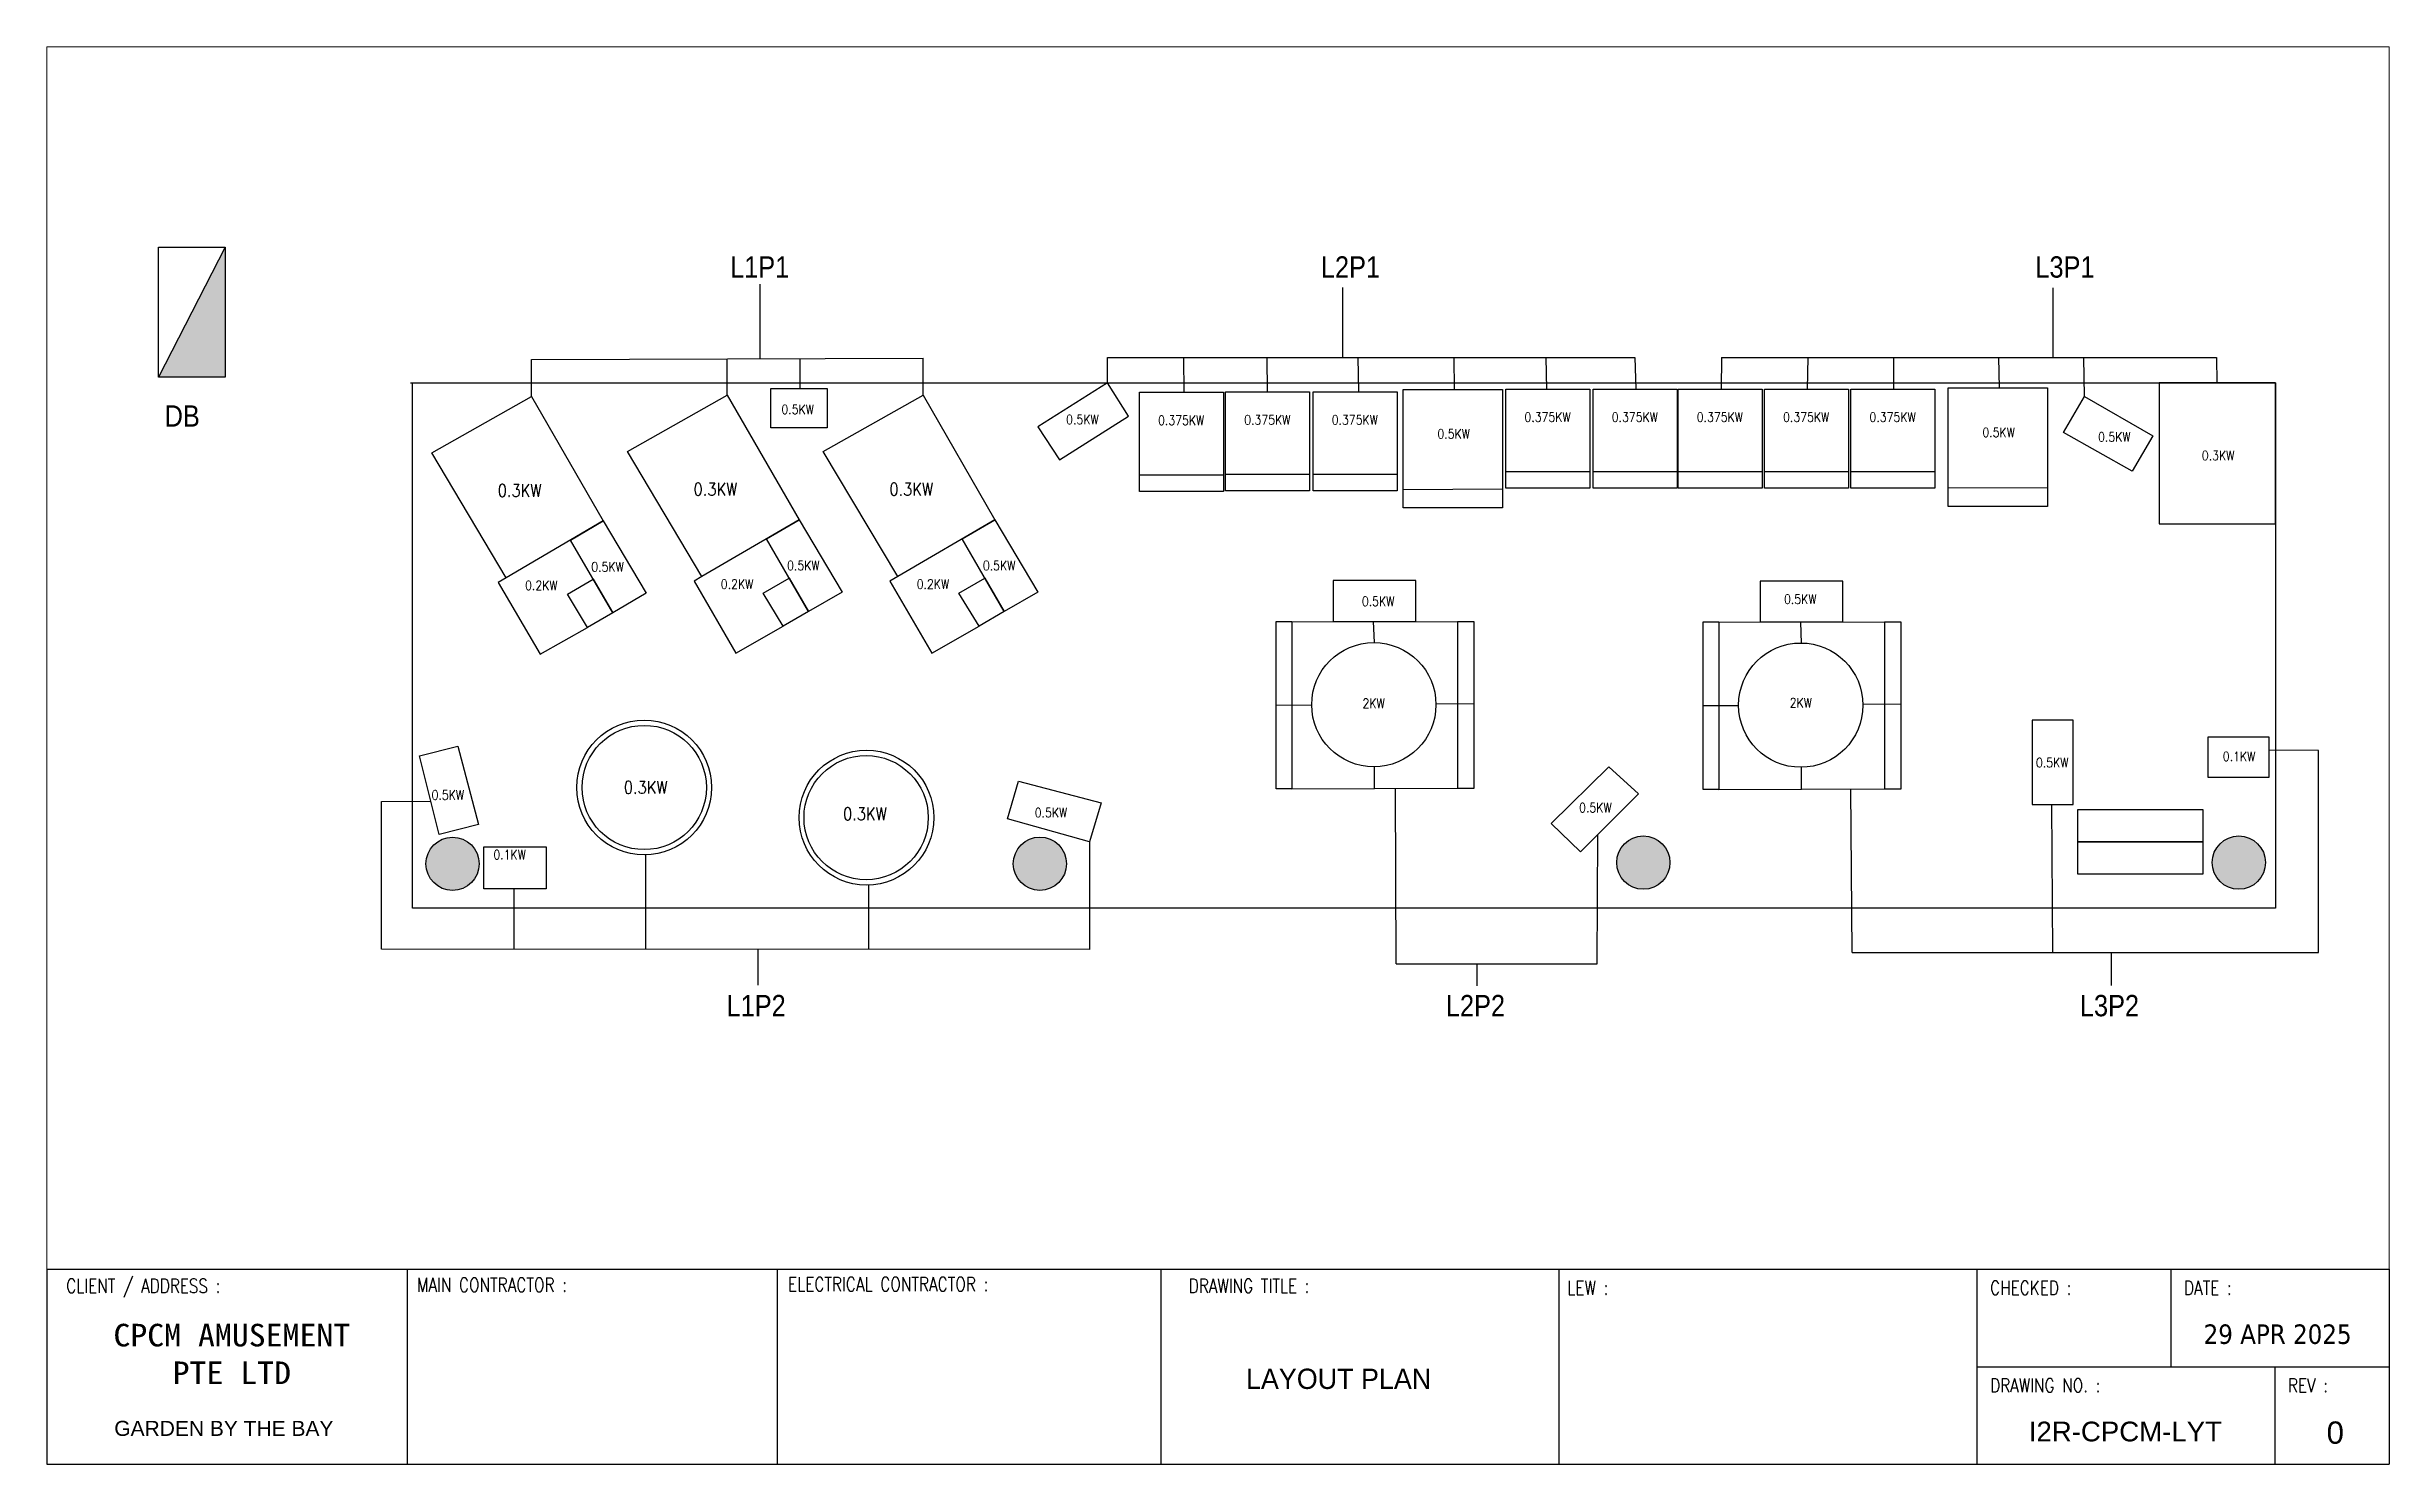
# Paper-space layout 'LAYOUT PLAN' of a CAD drawing. Header units: millimetres. Extents: x 1 to 278, y 0 to 168.
# The model-space entities are those that its viewports show. They can reach past a viewport. Long polylines and large blocks are cut down to what shows.
import ezdxf

# ---------------------------------------------------------------- set-up
doc = ezdxf.new("R2010")
doc.units = ezdxf.units.MM
doc.linetypes.add('DASHED', pattern=[19.05, 12.7, -6.35])
doc.layers.add('SLD-TXT', color=7, linetype='Continuous')
doc.layers.add('TXT', color=7, linetype='Continuous')
doc.styles.add('ARIAL', font='arial.ttf', dxfattribs={"width": 0.95})
doc.styles.add('SIMPLEX', font='simplex.shx', dxfattribs={"width": 0.75})
doc.styles.add('SLD-TXT', font='romans.shx', dxfattribs={"width": 0.75})
doc.styles.get("Standard").update_dxf_attribs({"font": 'arial.ttf'})
doc.styles.add('TAHOMA', font='tahoma.ttf', dxfattribs={"width": 0.9})

msp = doc.modelspace()

# ---------------------------------------------------------------- hatches: boundary and pattern name
h = msp.add_hatch(color=256)
h.dxf.hatch_style = 1
h.paths.add_polyline_path([(37252, 15033), (36533, 13630), (37252, 13630)])
h = msp.add_hatch(color=256)
h.dxf.hatch_style = 1
h.paths.add_polyline_path([(39992, 8383, 1), (39418, 8383, 1)])
h = msp.add_hatch(color=256)
h.dxf.hatch_style = 1
h.paths.add_polyline_path([(46325, 8384, 1), (45752, 8384, 1)])
h = msp.add_hatch(color=256)
h.dxf.hatch_style = 1
h.paths.add_polyline_path([(52833, 8396, 1), (52259, 8396, 1)])
h = msp.add_hatch(color=256)
h.dxf.hatch_style = 1
h.paths.add_polyline_path([(59254, 8396, 1), (58681, 8396, 1)])

# ---------------------------------------------------------------- linework, layer by layer
for p, q in [((37252, 15033), (36533, 13630)), ((39251, 13568), (59363, 13568)), ((39273, 7905), (39273, 13568)), ((59363, 13568), (59363, 7905)), ((47112, 12578), (48018, 12578)), ((48041, 12583), (48947, 12583)), ((48984, 12583), (49890, 12583)), ((49955, 12421), (51027, 12426)), ((51063, 12613), (51969, 12613)), ((52004, 12613), (52910, 12613)), ((52921, 12613), (53827, 12613)), ((53852, 12613), (54758, 12613)), ((54784, 12613), (55690, 12613)), ((55832, 12436), (56904, 12441)), ((40283, 11468), (40198, 11418)), ((40198, 11418), (40649, 10642)), ((42394, 11482), (42309, 11432)), ((42309, 11432), (42760, 10656)), ((44506, 11482), (44421, 11432)), ((44421, 11432), (44872, 10656)), ((40649, 10642), (41160, 10932)), ((42760, 10656), (43271, 10946)), ((44872, 10656), (45383, 10946)), ((48756, 10997), (50542, 10992)), ((49647, 10769), (49638, 10995)), ((53361, 10992), (55147, 10987)), ((54252, 10764), (54243, 10990)), ((50723, 10105), (50310, 10108)), ((48587, 10096), (48969, 10094)), ((53192, 10091), (53574, 10089)), ((55328, 10100), (54915, 10103)), ((49648, 9194), (49647, 9429)), ((54253, 9189), (54252, 9424)), ((48756, 9191), (50542, 9197)), ((53361, 9186), (55147, 9192)), ((59363, 7905), (39273, 7905))]:
    msp.add_line(p, q)
at = {"linetype": 'DASHED', "ltscale": 8}
for p, q in [((43022, 13831), (43022, 14632)), ((49305, 13842), (49305, 14599)), ((56965, 13842), (56965, 14595)), ((40556, 13822), (44779, 13836)), ((40556, 13422), (40556, 13822)), ((42667, 13436), (42667, 13829)), ((43452, 13510), (43452, 13832)), ((44779, 13436), (44779, 13836)), ((46769, 13568), (46769, 13842)), ((46769, 13842), (52456, 13842)), ((47587, 13837), (47592, 13468)), ((48485, 13842), (48489, 13473)), ((49469, 13842), (49474, 13473)), ((50502, 13842), (50507, 13499)), ((51496, 13842), (51501, 13503)), ((52456, 13842), (52465, 13503)), ((53389, 13842), (53386, 13503)), ((53389, 13842), (58728, 13842)), ((54318, 13503), (54323, 13842)), ((55249, 13503), (55249, 13842)), ((56386, 13514), (56381, 13842)), ((57304, 13424), (57297, 13842)), ((58728, 13842), (58730, 13568)), ((59828, 9605), (59293, 9607)), ((59828, 7428), (59828, 9605)), ((49881, 7305), (49875, 9195)), ((54797, 7428), (54784, 9191)), ((38937, 9056), (39472, 9057)), ((38937, 7464), (38937, 9056)), ((56963, 7428), (56950, 9023)), ((46572, 8621), (46572, 7458)), ((52047, 7305), (52057, 8700)), ((41784, 8480), (41784, 7464)), ((40367, 8114), (40367, 7464)), ((44190, 8155), (44191, 7464)), ((46572, 7458), (38937, 7464)), ((42998, 7461), (42998, 7074)), ((54797, 7428), (59828, 7428)), ((57592, 7428), (57592, 7072)), ((49881, 7305), (52047, 7305)), ((50752, 7305), (50752, 7067))]:
    msp.add_line(p, q, dxfattribs=at)
for points in [[(36533, 15033), (37252, 15033), (37252, 13630), (36533, 13630)], [(39480, 12815), (40556, 13422), (41330, 12080), (40283, 11468)], [(41591, 12829), (42667, 13436), (43442, 12094), (42394, 11482)], [(43138, 13510), (43745, 13510), (43745, 13086), (43138, 13086)], [(43703, 12829), (44779, 13436), (45553, 12094), (44506, 11482)], [(46769, 13568), (46015, 13096), (46250, 12740), (46996, 13210)], [(47112, 13468), (48018, 13468), (48018, 12399), (47112, 12399)], [(48041, 13473), (48947, 13473), (48947, 12404), (48041, 12404)], [(48984, 13473), (49890, 13473), (49890, 12404), (48984, 12404)], [(49955, 13499), (51027, 13499), (51027, 12221), (49955, 12221)], [(51063, 13503), (51969, 13503), (51969, 12434), (51063, 12434)], [(52004, 13503), (52910, 13503), (52910, 12434), (52004, 12434)], [(52921, 13503), (53827, 13503), (53827, 12434), (52921, 12434)], [(53852, 13503), (54758, 13503), (54758, 12434), (53852, 12434)], [(54784, 13503), (55690, 13503), (55690, 12434), (54784, 12434)], [(55832, 13514), (56904, 13514), (56904, 12237), (55832, 12237)], [(57304, 13424), (58041, 12998), (57819, 12617), (57077, 13034)], [(59363, 13568), (58107, 13568), (58107, 12049), (59363, 12049)], [(40978, 11874), (41330, 12080), (41793, 11300), (41432, 11090)], [(43089, 11888), (43442, 12094), (43905, 11314), (43543, 11104)], [(45201, 11888), (45553, 12094), (46016, 11314), (45655, 11104)], [(41432, 11090), (41160, 10932), (40943, 11289), (41223, 11451)], [(43543, 11104), (43271, 10946), (43054, 11303), (43334, 11465)], [(45655, 11104), (45383, 10946), (45166, 11303), (45446, 11465)], [(49200, 10996), (50091, 10996), (50091, 11437), (49200, 11437)], [(53805, 10991), (54696, 10991), (54696, 11432), (53805, 11432)], [(48587, 10997), (48756, 10997), (48756, 9191), (48587, 9191)], [(50723, 10992), (50542, 10992), (50542, 9197), (50723, 9197)], [(53192, 10992), (53361, 10992), (53361, 9186), (53192, 9186)], [(55328, 10987), (55147, 10987), (55147, 9192), (55328, 9192)], [(56739, 9023), (57180, 9023), (57180, 9932), (56739, 9932)], [(39350, 9549), (39761, 9650), (39984, 8808), (39561, 8698)], [(58636, 9753), (59293, 9753), (59293, 9313), (58636, 9313)], [(51868, 8511), (52494, 9137), (52174, 9430), (51552, 8819)], [(45808, 9274), (46700, 9041), (46572, 8621), (45688, 8867)], [(57231, 8969), (58581, 8969), (58581, 8620), (57231, 8620)], [(57231, 8620), (58581, 8620), (58581, 8272), (57231, 8272)], [(40042, 8565), (40715, 8565), (40715, 8114), (40042, 8114)]]:
    msp.add_lwpolyline(points, close=True)
for centre, radius in [((49640, 10099), 670), ((54244, 10094), 670), ((41771, 9206), 727), ((41772, 9206), 670), ((44169, 8881), 727), ((44165, 8881), 670), ((39705, 8383), 287), ((46039, 8384), 287), ((52546, 8396), 287), ((58968, 8396), 287)]:
    msp.add_circle(centre, radius)

# ---------------------------------------------------------------- texts
at = {"layer": 'SLD-TXT', "style": 'ARIAL', "width": 0.85}
for s, p in [('L1P1', (42698, 14704)), ('L2P1', (49069, 14704)), ('L3P1', (56774, 14704)), ('DB', (36600, 13097)), ('L1P2', (42660, 6739)), ('L2P2', (50417, 6739)), ('L3P2', (57254, 6739))]:
    msp.add_text(s, height=230, dxfattribs=at).set_placement(p)
at = {"layer": 'SLD-TXT', "attachment_point": 1, "line_spacing_factor": 0.908108, "style": 'SLD-TXT'}
for s, insert, char_height, width in [('{\\W0.85;0.5KW}', (43251, 13334), 101.44, 406.26), ('{\\W0.85;0.5KW}', (46322, 13225), 101.44, 406.26), ('{\\W0.85;0.375KW}', (47313, 13216), 101.44, 406.26), ('{\\W0.85;0.375KW}', (48242, 13222), 101.44, 406.26), ('{\\W0.85;0.375KW}', (49185, 13222), 101.44, 406.26), ('{\\W0.85;0.375KW}', (51264, 13251), 101.44, 406.26), ('{\\W0.85;0.375KW}', (52205, 13251), 101.44, 406.26), ('{\\W0.85;0.375KW}', (53122, 13251), 101.44, 406.26), ('{\\W0.85;0.375KW}', (54053, 13251), 101.44, 406.26), ('{\\W0.85;0.375KW}', (54985, 13251), 101.44, 406.26), ('{\\W0.85;0.5KW}', (50325, 13070), 101.44, 406.26), ('{\\W0.85;0.5KW}', (56202, 13086), 101.44, 406.26), ('{\\W0.85;0.5KW}', (57450, 13037), 101.44, 406.26), ('{\\W0.85;0.3KW}', (58569, 12837), 101.44, 406.26), ('{\\W0.85;0.3KW}', (40192, 12476), 135.92, 544.38), ('{\\W0.85;0.3KW}', (42304, 12490), 135.92, 544.38), ('{\\W0.85;0.3KW}', (44415, 12490), 135.92, 544.38), ('{\\W0.85;0.5KW}', (41201, 11636), 101.44, 406.26), ('{\\W0.85;0.5KW}', (43312, 11650), 101.44, 406.26), ('{\\W0.85;0.5KW}', (45424, 11650), 101.44, 406.26), ('{\\W0.85;0.2KW}', (40487, 11436), 101.44, 406.26), ('{\\W0.85;0.2KW}', (42598, 11450), 101.44, 406.26), ('{\\W0.85;0.2KW}', (44710, 11450), 101.44, 406.26), ('{\\W0.85;0.5KW}', (49511, 11264), 101.44, 406.26), ('{\\W0.85;0.5KW}', (54063, 11288), 101.44, 406.26), ('{\\W0.85;2KW}', (49518, 10164), 101.44, 406.26), ('{\\W0.85;2KW}', (54124, 10171), 101.44, 406.26), ('{\\W0.85;0.5KW}', (56780, 9525), 101.44, 406.26), ('{\\W0.85;0.1KW}', (58795, 9592), 101.44, 406.26), ('{\\W0.85;0.5KW}', (39479, 9176), 101.44, 406.26), ('{\\W0.85;0.3KW}', (41552, 9276), 135.92, 544.38), ('{\\W0.85;0.3KW}', (43916, 8990), 135.92, 544.38), ('{\\W0.85;0.5KW}', (45983, 8986), 101.44, 406.26), ('{\\W0.85;0.5KW}', (51854, 9039), 101.44, 406.26), ('{\\W0.85;0.1KW}', (40145, 8532), 101.44, 406.26)]:
    msp.add_mtext(s, dxfattribs=dict(at, insert=insert, char_height=char_height, width=width))

psp = doc.layouts.new('LAYOUT PLAN')

# ---------------------------------------------------------------- linework, layer by layer
at = {"color": 7}
for p, q in [((0.77, 23.56), (278.08, 23.56)), ((0.77, 23.56), (0.77, 0.49)), ((43.42, 23.56), (43.42, 0.49)), ((87.22, 23.56), (87.22, 0.49)), ((132.65, 23.56), (132.65, 0.49)), ((179.78, 23.56), (179.78, 0.49)), ((229.28, 23.56), (229.28, 0.49)), ((252.23, 23.56), (252.23, 12.02)), ((278.08, 23.56), (278.08, 0.49)), ((264.54, 12.02), (264.54, 0.49)), ((0.77, 0.49), (278.08, 0.49))]:
    psp.add_line(p, q, dxfattribs=at)
at = {"layer": 'TXT', "color": 7}
psp.add_line((229.28, 12.02), (278.08, 12.02), dxfattribs=at)

# ---------------------------------------------------------------- texts
at = {"color": 7, "insert": (8.75, 5.61), "char_height": 1.7782, "attachment_point": 1}
psp.add_mtext_dynamic_manual_height_columns('GARDEN BY THE BAY', width=29.6546, gutter_width=8.89, heights=[0], dxfattribs=at)
at = {"layer": 'TXT', "color": 7, "style": 'SIMPLEX', "width": 0.8}
for s, height, p in [('CLIENT / ADDRESS :', 1.6479, (3.06, 20.77)), ('MAIN CONTRACTOR :', 1.65, (44.58, 20.89)), ('ELECTRICAL CONTRACTOR :', 1.65, (88.52, 20.98)), ('DRAWING TITLE :', 1.6479, (135.96, 20.77)), ('LEW :', 1.648, (180.77, 20.53)), ('CHECKED :', 1.648, (230.84, 20.53)), ('DATE :', 1.648, (253.79, 20.53)), ('DRAWING NO. :', 1.6479, (230.84, 8.99)), ('REV :', 1.648, (266.1, 8.99))]:
    psp.add_text(s, height=height, dxfattribs=at).set_placement(p)
at = {"layer": 'TXT', "color": 7}
for s, height, style, p in [('29 APR 2025', 2.307, 'TAHOMA', (256.12, 14.72)), ('I2R-CPCM-LYT', 2.3386, 'ARIAL', (235.42, 3.18)), ('0', 2.64, 'ARIAL', (270.68, 2.9))]:
    psp.add_text(s, height=height, dxfattribs=dict(at, style=style)).set_placement(p)
at = {"layer": 'TXT', "color": 7, "insert": (6.81, 17.1), "char_height": 2.6761, "width": 31.7105, "attachment_point": 1, "style": 'ARIAL'}
psp.add_mtext('\\pxqc;{\\fSimSun|b0|i0|c0|p2;\\W1.1;CPCM AMUSEMENT PTE LTD}', dxfattribs=at)
at = {"layer": 'TXT', "color": 7, "insert": (129.39, 11.79), "char_height": 2.3987, "width": 48.6279, "attachment_point": 1, "line_spacing_factor": 0.975, "style": 'ARIAL'}
psp.add_mtext('\\pxqc;LAYOUT PLAN', dxfattribs=at)

# ---------------------------------------------------------------- viewports
at = {"layer": '0'}
psp.add_viewport(center=(139.42, 95.92), size=(277.32, 144.7225), view_center_point=(47958.99, 10601.96), view_height=13181.8652, dxfattribs=at)

doc.saveas('drawing.dxf')
